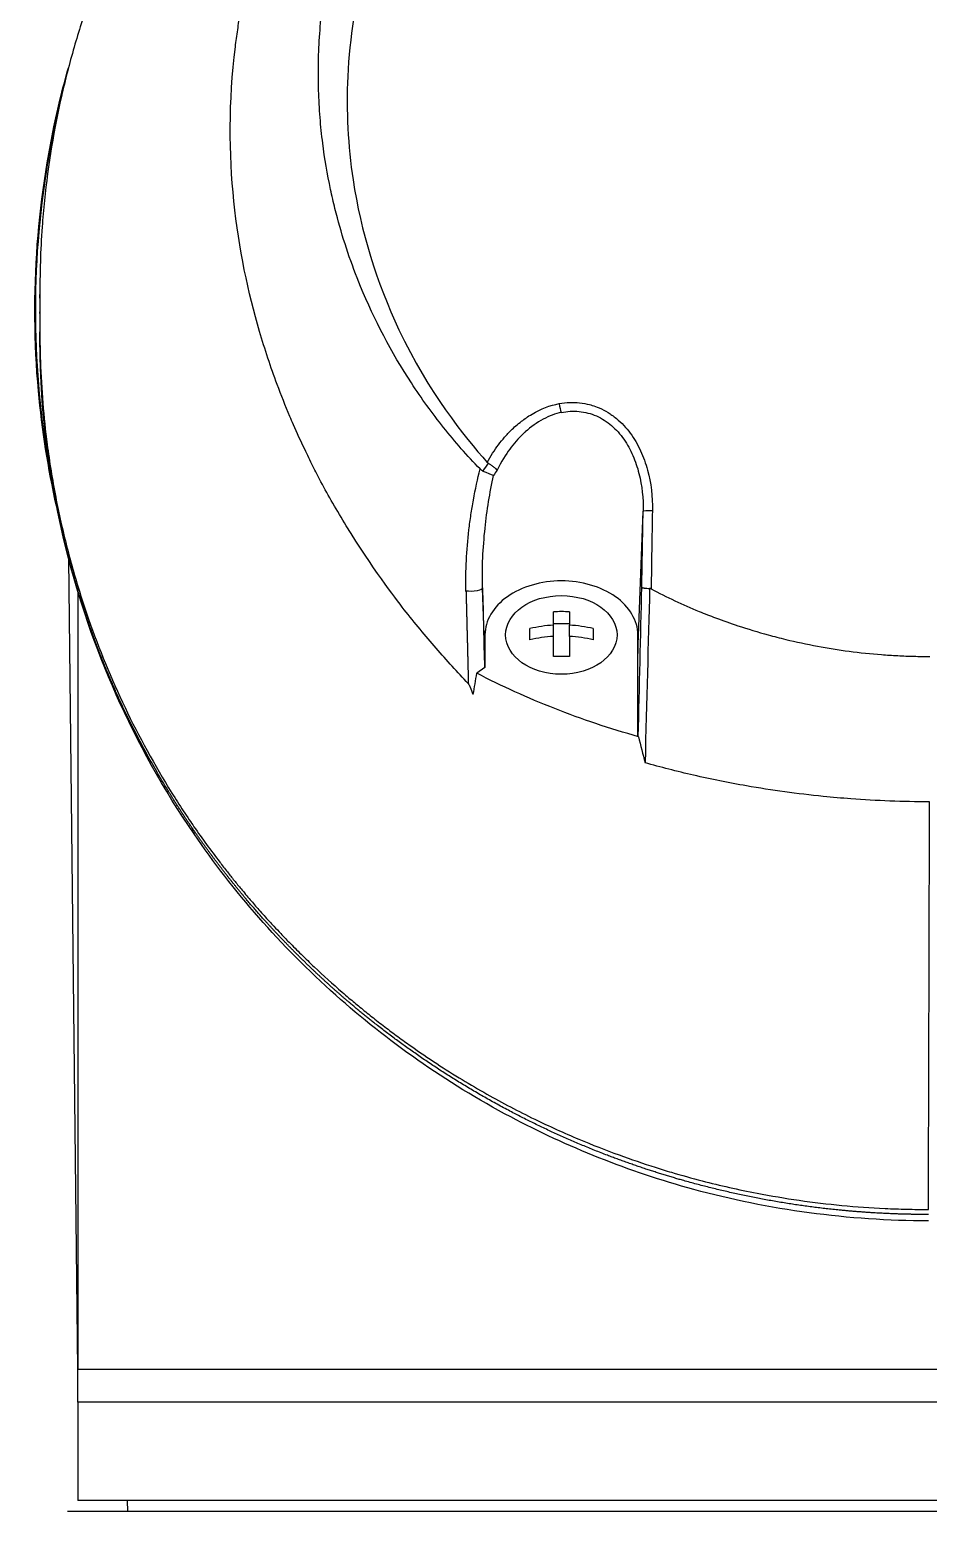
# Model space of a CAD drawing. Header units: millimetres. Extents: x 0 to 4378, y 0 to 2376.
# Drawn here: x 2173.5 to 2214.6, y 1644.2 to 1712 of the extents above; entities that cross this region are included whole.
import ezdxf

# ---------------------------------------------------------------- set-up
doc = ezdxf.new("R2010")
doc.units = ezdxf.units.MM
doc.header["$LTSCALE"] = 0.2

# ---------------------------------------------------------------- blocks, each defined once
blk = doc.blocks.new('A$C300084c2')
for p, q in [((-40.731, 1097.474), (-40.731, 1097.635)), ((-40.731, 1095.924), (-40.731, 1095.926)), ((-40.074, 1088.538), (-40.074, 1088.538)), ((-13.356, 1081.195), (-13.115, 1087.708)), ((-39.421, 1085.545), (-39.006, 1048.4)), ((-39, 1084.124), (-39, 1084.124)), ((-39, 1084.05), (-39, 1048.4)), ((-20.356, 1081.196), (-20.468, 1084.198)), ((-17.211, 1082.491), (-17.211, 1083.101)), ((-17.211, 1082.574), (-16.486, 1082.574)), ((-16.486, 1083.101), (-16.486, 1082.491)), ((-18.298, 1081.819), (-18.298, 1082.332)), ((-17.211, 1081.979), (-17.211, 1082.491)), ((-17.211, 1081.05), (-17.211, 1081.979)), ((-16.486, 1081.979), (-16.486, 1082.491)), ((-16.486, 1081.979), (-16.486, 1081.05)), ((-15.398, 1082.332), (-15.398, 1081.819)), ((-13.356, 1082.044), (-13.356, 1081.195)), ((-13.356, 1077.411), (-13.356, 1082.044)), ((-13.356, 1082.044), (-13.356, 1081.195)), ((-13.356, 1077.411), (-13.356, 1081.195)), ((-20.356, 1080.555), (-20.726, 1080.29)), ((-13.33, 1077.381), (-13.356, 1077.411)), ((-13.027, 1076.187), (-13.027, 1076.188)), ((-39, 1048.4), (-39.006, 1048.4)), ((39, 1048.4), (-39, 1048.4)), ((39, 1048.4), (-39, 1048.4)), ((-39, 1046.9), (-39, 1048.4)), ((39, 1046.9), (-39, 1046.9)), ((39, 1046.9), (-39, 1046.9)), ((-39, 1046.9), (-39, 1042.4)), ((39.467, 1041.9), (-39.467, 1041.9)), ((39, 1042.4), (-39, 1042.4)), ((-36.713, 1041.9), (-36.721, 1042.4))]:
    blk.add_line(p, q)
for centre, major_axis, ratio, start_param, end_param in [((-16.864, 1092.578), (-0.093, 0.491), 0.171988, 1.413102, 2.313926), ((-17.731, 1087.678), (1.063, 3.535), 0.885629, 1.174245, 1.292795), ((-16.572, 1087.337), (-3.863, 0.902), 0.946364, 5.882461, 5.960877), ((-12.615, 1087.698), (-0.5, 0.009), 0.072109, 4.863089, 6.264635), ((-16.89, 1093.362), (4.332, 194.896), 0.020112, 4.630787, 4.66595), ((-16.848, 1080.085), (-4.281, 0), 0.707107, 4.627603, 4.797175), ((-16.848, 1079.316), (-4.505, 0), 0.707107, 4.792943, 5.040089), ((-16.848, 1078.803), (4.505, 0), 0.707107, 1.65135, 1.898497), ((-16.848, 1079.316), (-4.505, 0), 0.707107, 4.384689, 4.631835), ((-16.848, 1078.803), (4.505, 0), 0.707107, 1.243096, 1.490243), ((-16.848, 1078.034), (4.281, 0), 0.707107, 1.486011, 1.655582), ((-249.527, 961.129), (-189.863, -272.948), 0.495892, 2.324686, 2.328383), ((-32.848, 1073.491), (-0.826, -0.564), 0.63566, 5.872724, 6.283191)]:
    blk.add_ellipse(centre, major_axis=major_axis, ratio=ratio, start_param=start_param, end_param=end_param)
blk.add_ellipse((-16.859, 1082.044), major_axis=(2.55, 0), ratio=0.707097)
for points, knots in [([(-21.116, 1079.812), (-21.626, 1080.346), (-22.095, 1080.863), (-23.074, 1081.997), (-23.575, 1082.596), (-24.501, 1083.779), (-25.497, 1085.091), (-27.14, 1087.752), (-27.524, 1088.412), (-27.992, 1089.301), (-28.114, 1089.541), (-28.356, 1090.026), (-28.486, 1090.291), (-28.785, 1090.918), (-28.96, 1091.298), (-29.179, 1091.8), (-29.235, 1091.929), (-29.489, 1092.531), (-29.685, 1093.024), (-30.166, 1094.313), (-30.435, 1095.119), (-31.714, 1099.5), (-32.401, 1103.946), (-31.75, 1109.237), (-31.715, 1109.494), (-31.638, 1110.024), (-31.596, 1110.288), (-31.509, 1110.801), (-31.463, 1111.054), (-31.22, 1112.311), (-30.976, 1113.302), (-30.536, 1114.774), (-30.376, 1115.263), (-29.508, 1117.715), (-28.615, 1119.614), (-27.265, 1121.862), (-26.987, 1122.299), (-24.346, 1126.245), (-21.31, 1129.258), (-15.568, 1133.101), (-13.191, 1134.314), (-9.442, 1135.705), (-8.166, 1136.093), (-5.586, 1136.717), (-4.261, 1136.955), (-2.933, 1137.1)], [0, 0, 0, 0, 0.224226, 0.224226, 0.438481, 0.438481, 0.643813, 0.643813, 0.718212, 0.718212, 0.74576, 0.74576, 0.776284, 0.776284, 0.820204, 0.820204, 0.834927, 0.834927, 0.896521, 0.896521, 0.995652, 0.995652, 1.428405, 1.428405, 1.450296, 1.450296, 1.471663, 1.471663, 1.492327, 1.492327, 1.574835, 1.574835, 1.616316, 1.616316, 1.784634, 1.784634, 1.826029, 1.826029, 2.164003, 2.164003, 2.373598, 2.373598, 2.479923, 2.479923, 2.586935, 2.586935, 2.586935, 2.586935]), ([(-13.381, 1135.946), (-13.998, 1135.734), (-14.607, 1135.509), (-15.869, 1135.008), (-16.518, 1134.73), (-17.882, 1134.106), (-18.593, 1133.754), (-21.136, 1132.406), (-22.859, 1131.309), (-24.878, 1129.812), (-25.292, 1129.493), (-26.628, 1128.419), (-27.511, 1127.642), (-29.245, 1125.982), (-30.089, 1125.094), (-31.29, 1123.713), (-31.686, 1123.235), (-32.465, 1122.252), (-32.847, 1121.745), (-33.595, 1120.703), (-33.96, 1120.166), (-35.055, 1118.474), (-35.73, 1117.299), (-36.656, 1115.489), (-36.956, 1114.864), (-37.531, 1113.578), (-37.806, 1112.918), (-38.327, 1111.564), (-38.572, 1110.869), (-38.912, 1109.816), (-39.021, 1109.459), (-39.344, 1108.356), (-39.539, 1107.607), (-40.087, 1105.227), (-40.357, 1103.584), (-40.566, 1101.537), (-40.6, 1101.135), (-40.668, 1100.196), (-40.695, 1099.658), (-40.722, 1098.766), (-40.728, 1098.44), (-40.73, 1098.006), (-40.731, 1097.943), (-40.731, 1097.804), (-40.731, 1097.732), (-40.731, 1097.407), (-40.73, 1097.212), (-40.73, 1096.859), (-40.73, 1096.763), (-40.731, 1096.477), (-40.731, 1096.331), (-40.731, 1096.022), (-40.731, 1095.87), (-40.73, 1095.617), (-40.729, 1095.516), (-40.727, 1095.326), (-40.725, 1095.245), (-40.722, 1095.048), (-40.719, 1094.941), (-40.714, 1094.743), (-40.711, 1094.653), (-40.665, 1093.298), (-40.562, 1092.033), (-40.293, 1089.965), (-40.163, 1089.16), (-39.86, 1087.591), (-39.689, 1086.825), (-39.401, 1085.694), (-39.302, 1085.327), (-38.987, 1084.226), (-38.756, 1083.495), (-37.548, 1080.034), (-36.282, 1077.363), (-34.603, 1074.666), (-34.516, 1074.529), (-34.342, 1074.256), (-34.254, 1074.12), (-34.076, 1073.85), (-33.986, 1073.715), (-33.824, 1073.474), (-33.751, 1073.367), (-33.302, 1072.716), (-32.907, 1072.174), (-32.383, 1071.49), (-32.266, 1071.339), (-32.046, 1071.059), (-31.942, 1070.929), (-31.733, 1070.669), (-31.627, 1070.539), (-31.383, 1070.244), (-31.245, 1070.08), (-30.972, 1069.76), (-30.838, 1069.605), (-30.548, 1069.276), (-30.393, 1069.104), (-30.163, 1068.853), (-30.091, 1068.775), (-29.914, 1068.585), (-29.808, 1068.473), (-29.578, 1068.232), (-29.453, 1068.102), (-29.144, 1067.787), (-28.959, 1067.602), (-28.573, 1067.222), (-28.372, 1067.028), (-27.754, 1066.444), (-27.329, 1066.059), (-26.789, 1065.591), (-26.686, 1065.502), (-26.417, 1065.274), (-26.251, 1065.135), (-25.903, 1064.849), (-25.722, 1064.703), (-25.343, 1064.403), (-25.145, 1064.248), (-24.745, 1063.943), (-24.544, 1063.793), (-24.145, 1063.5), (-23.948, 1063.358), (-23.359, 1062.942), (-22.962, 1062.672), (-22.177, 1062.158), (-21.79, 1061.913), (-21.026, 1061.449), (-20.65, 1061.229), (-19.559, 1060.613), (-18.828, 1060.229), (-17.418, 1059.543), (-16.743, 1059.236), (-15.452, 1058.692), (-14.839, 1058.451), (-13.67, 1058.025), (-13.119, 1057.836), (-12.315, 1057.581), (-12.069, 1057.505), (-11.358, 1057.294), (-10.889, 1057.164), (-9.588, 1056.827), (-8.749, 1056.638), (-6.621, 1056.228), (-5.325, 1056.041), (-3.358, 1055.853), (-2.7, 1055.806), (-1.711, 1055.759), (-1.378, 1055.748), (-0.715, 1055.732), (-0.388, 1055.729), (-0.057, 1055.729)], [-18.65667, -18.65667, -18.65667, -18.65667, -18.308332, -18.308332, -17.924512, -17.924512, -17.485993, -17.485993, -16.316696, -16.316696, -16.006668, -16.006668, -15.296307, -15.296307, -14.534305, -14.534305, -14.139555, -14.139555, -13.730091, -13.730091, -13.30546, -13.30546, -12.401825, -12.401825, -11.929878, -11.929878, -11.437802, -11.437802, -10.9252, -10.9252, -10.663362, -10.663362, -10.117833, -10.117833, -8.934625, -8.934625, -8.645977, -8.645977, -8.260408, -8.260408, -8.006475, -8.006475, -7.961161, -7.961161, -7.91407, -7.91407, -7.778509, -7.778509, -7.724161, -7.724161, -7.666804, -7.666804, -7.602838, -7.602838, -7.565627, -7.565627, -7.532521, -7.532521, -7.488032, -7.488032, -7.450837, -7.450837, -6.924212, -6.924212, -6.587553, -6.587553, -6.265466, -6.265466, -6.109966, -6.109966, -5.79866, -5.79866, -4.627003, -4.627003, -4.564096, -4.564096, -4.501625, -4.501625, -4.439084, -4.439084, -4.389917, -4.389917, -4.135415, -4.135415, -4.06302, -4.06302, -4.00074, -4.00074, -3.938004, -3.938004, -3.858125, -3.858125, -3.782258, -3.782258, -3.697501, -3.697501, -3.658476, -3.658476, -3.601749, -3.601749, -3.53559, -3.53559, -3.439968, -3.439968, -3.337887, -3.337887, -3.131131, -3.131131, -3.082568, -3.082568, -3.005474, -3.005474, -2.922888, -2.922888, -2.834293, -2.834293, -2.74619, -2.74619, -2.661641, -2.661641, -2.496608, -2.496608, -2.34096, -2.34096, -2.194458, -2.194458, -1.921626, -1.921626, -1.681164, -1.681164, -1.470918, -1.470918, -1.287493, -1.287493, -1.207074, -1.207074, -1.056347, -1.056347, -0.792008, -0.792008, -0.395398, -0.395398, -0.197631, -0.197631, -0.099394, -0.099394, 0, 0, 0, 0]), ([(-20.581, 1089.645), (-21.167, 1090.251), (-21.725, 1090.888), (-22.772, 1092.202), (-23.264, 1092.883), (-24.638, 1094.987), (-25.419, 1096.471), (-26.472, 1099.035), (-26.828, 1100.085), (-27.191, 1101.44), (-27.262, 1101.729), (-27.361, 1102.157), (-27.394, 1102.304), (-27.576, 1103.158), (-27.694, 1103.869), (-27.831, 1104.957), (-27.872, 1105.345), (-27.936, 1106.156), (-27.959, 1106.572), (-27.985, 1107.417), (-27.987, 1107.849), (-27.97, 1108.718), (-27.95, 1109.153), (-27.889, 1110.016), (-27.847, 1110.446), (-27.58, 1112.62), (-27.185, 1114.328), (-26.486, 1116.38), (-26.342, 1116.772), (-25.869, 1117.968), (-25.508, 1118.761), (-24.707, 1120.313), (-24.265, 1121.073), (-23.549, 1122.175), (-23.304, 1122.532), (-22.797, 1123.235), (-22.535, 1123.579), (-21.999, 1124.251), (-21.72, 1124.584), (-21.147, 1125.236), (-20.844, 1125.562), (-20.405, 1126.016), (-20.262, 1126.16), (-17.851, 1128.539), (-15.19, 1130.383), (-11.896, 1131.921), (-11.527, 1132.084), (-10.501, 1132.512), (-9.837, 1132.76), (-8.16, 1133.319), (-7.133, 1133.6), (-5.569, 1133.936), (-5.045, 1134.034), (-3.992, 1134.2), (-3.464, 1134.269), (-2.933, 1134.323)], [0.00002, 0.00002, 0.00002, 0.00002, 0.259158, 0.259158, 0.518708, 0.518708, 1.038075, 1.038075, 1.384705, 1.384705, 1.477831, 1.477831, 1.526561, 1.526561, 1.759973, 1.759973, 1.890971, 1.890971, 2.029156, 2.029156, 2.171186, 2.171186, 2.316283, 2.316283, 2.460898, 2.460898, 3.049329, 3.049329, 3.189055, 3.189055, 3.478614, 3.478614, 3.769885, 3.769885, 3.913253, 3.913253, 4.056001, 4.056001, 4.19686, 4.19686, 4.341119, 4.341119, 4.411312, 4.411312, 5.498875, 5.498875, 5.634552, 5.634552, 5.872375, 5.872375, 6.229939, 6.229939, 6.408513, 6.408513, 6.587137, 6.587137, 6.587137, 6.587137]), ([(0.009, 1131.902), (-1.128, 1131.902), (-2.276, 1131.815), (-4.534, 1131.514), (-5.688, 1131.288), (-8.127, 1130.653), (-9.404, 1130.222), (-13.452, 1128.524), (-16.034, 1126.905), (-20.77, 1122.677), (-22.793, 1120.017), (-25.516, 1114.411), (-26.47, 1111.241), (-26.709, 1106.047), (-26.63, 1104.458), (-26.035, 1100.518), (-25.328, 1098.21), (-22.925, 1093.137), (-21.315, 1091.14), (-20.252, 1089.948)], [-3.557548, -3.557548, -3.557548, -3.557548, -3.349945, -3.349945, -3.131371, -3.131371, -2.88131, -2.88131, -2.314192, -2.314192, -1.681115, -1.681115, -1.111984, -1.111984, -0.864569, -0.864569, -0.492008, -0.492008, -0.000015, -0.000015, -0.000015, -0.000015]), ([(-39.968, 1087.935), (-40.359, 1089.681), (-40.637, 1091.452), (-41.2, 1097.656), (-40.86, 1102.214), (-39.693, 1107.037), (-39.563, 1107.533), (-39.424, 1108.027)], [4.801665, 4.801665, 4.801665, 4.801665, 5.335251, 5.335251, 6.67054, 6.67054, 6.824108, 6.824108, 6.824108, 6.824108]), ([(-39.729, 1106.783), (-40.063, 1105.44), (-40.33, 1104.076), (-40.526, 1102.711), (-40.861, 1100.369), (-40.993, 1098.017), (-40.921, 1095.654), (-40.852, 1093.373), (-40.587, 1091.088), (-40.135, 1088.839)], [-0.6051271, -0.6051271, -0.6051271, -0.6051271, -0.5678559, -0.5678559, -0.5678559, -0.503945, -0.503945, -0.503945, -0.4422786, -0.4422786, -0.4422786, -0.4422786]), ([(-40.731, 1096.77), (-40.731, 1096.777), (-40.731, 1096.785), (-40.731, 1096.793), (-40.731, 1096.812), (-40.731, 1096.831), (-40.731, 1096.851)], [0.48686638, 0.48686638, 0.48686638, 0.48686638, 0.499983, 0.499983, 0.499983, 0.533528, 0.533528, 0.533528, 0.533528]), ([(-40.725, 1095.055), (-40.727, 1095.2), (-40.729, 1095.345), (-40.731, 1095.635), (-40.731, 1095.78), (-40.731, 1095.924)], [0.000007, 0.000007, 0.000007, 0.000007, 0.4987592, 0.4987592, 1, 1, 1, 1]), ([(-33.674, 1072.927), (-36.481, 1077.032), (-38.41, 1081.48), (-40.276, 1088.967), (-40.671, 1092.011), (-40.725, 1095.046)], [0.000003, 0.000003, 0.000003, 0.000003, 1.913117, 1.913117, 3.184666, 3.184666, 3.184666, 3.184666]), ([(-16.962, 1092.639), (-16.637, 1092.701), (-16.312, 1092.709), (-16.031, 1092.679), (-15.858, 1092.661), (-15.7, 1092.629), (-15.571, 1092.595), (-15.527, 1092.583), (-15.486, 1092.572), (-15.449, 1092.56), (-15.344, 1092.528), (-15.237, 1092.489), (-15.133, 1092.445), (-14.987, 1092.382), (-14.846, 1092.308), (-14.722, 1092.232), (-14.658, 1092.194), (-14.599, 1092.154), (-14.545, 1092.117), (-14.475, 1092.067), (-14.406, 1092.015), (-14.341, 1091.961), (-14.095, 1091.76), (-13.883, 1091.529), (-13.702, 1091.283), (-13.608, 1091.156), (-13.524, 1091.027), (-13.449, 1090.898), (-13.37, 1090.763), (-13.297, 1090.622), (-13.23, 1090.476), (-13.102, 1090.198), (-12.994, 1089.898), (-12.912, 1089.592), (-12.752, 1089), (-12.679, 1088.377), (-12.69, 1087.735)], [0, 0, 0, 0, 0.068487, 0.068487, 0.068487, 0.110613, 0.110613, 0.110613, 0.125, 0.125, 0.125, 0.165111, 0.165111, 0.165111, 0.221432, 0.221432, 0.221432, 0.25, 0.25, 0.25, 0.287562, 0.287562, 0.287562, 0.427692, 0.427692, 0.427692, 0.5, 0.5, 0.5, 0.5757, 0.5757, 0.5757, 0.720411, 0.720411, 0.720411, 1, 1, 1, 1]), ([(-20.252, 1089.948), (-20.095, 1090.238), (-19.924, 1090.505), (-19.74, 1090.75), (-19.648, 1090.872), (-19.554, 1090.989), (-19.456, 1091.101), (-19.408, 1091.157), (-19.358, 1091.211), (-19.308, 1091.264), (-19.258, 1091.317), (-19.233, 1091.344), (-19.156, 1091.419), (-19.086, 1091.488), (-19.015, 1091.555), (-18.943, 1091.618), (-18.859, 1091.692), (-18.773, 1091.763), (-18.687, 1091.829), (-18.528, 1091.952), (-18.407, 1092.038), (-18.201, 1092.16), (-17.789, 1092.404), (-17.373, 1092.561), (-16.962, 1092.639)], [0, 0, 0, 0, 0.25, 0.25, 0.25, 0.375, 0.375, 0.375, 0.4375, 0.4375, 0.4375, 0.5, 0.5, 0.5, 0.557564, 0.557564, 0.557564, 0.625, 0.625, 0.625, 0.75, 0.75, 0.75, 1, 1, 1, 1]), ([(-16.863, 1092.234), (-17.135, 1092.175), (-17.413, 1092.073), (-17.689, 1091.926), (-17.966, 1091.778), (-18.263, 1091.566), (-18.508, 1091.345), (-18.539, 1091.317), (-18.572, 1091.287), (-18.604, 1091.256), (-18.823, 1091.048), (-19.05, 1090.785), (-19.215, 1090.56), (-19.405, 1090.303), (-19.607, 1089.983), (-19.796, 1089.594)], [0, 0, 0, 0, 0.25, 0.25, 0.25, 0.5, 0.5, 0.5, 0.532422, 0.532422, 0.532422, 0.75, 0.75, 0.75, 1, 1, 1, 1]), ([(-16.863, 1092.234), (-16.591, 1092.292), (-16.317, 1092.309), (-15.91, 1092.269), (-15.773, 1092.244), (-15.508, 1092.174), (-15.38, 1092.129), (-15.13, 1092.019), (-15.009, 1091.954), (-14.776, 1091.806), (-14.663, 1091.722), (-14.347, 1091.452), (-14.162, 1091.242), (-13.836, 1090.775), (-13.7, 1090.525), (-13.471, 1089.998), (-13.378, 1089.72), (-13.165, 1088.876), (-13.104, 1088.298), (-13.115, 1087.708)], [0, 0, 0, 0, 0.125, 0.125, 0.1875, 0.1875, 0.25, 0.25, 0.3125, 0.3125, 0.375, 0.375, 0.5, 0.5, 0.625, 0.625, 0.75, 0.75, 1, 1, 1, 1]), ([(-21.224, 1084.054), (-21.248, 1084.998), (-21.199, 1085.909), (-21.062, 1087.091), (-21.031, 1087.323), (-20.964, 1087.78), (-20.932, 1087.976), (-20.797, 1088.722), (-20.695, 1089.194), (-20.581, 1089.645)], [0, 0, 0, 0, 0.5, 0.5, 0.625, 0.625, 0.75, 0.75, 0.9999843, 0.9999843, 0.9999843, 0.9999843]), ([(-20.581, 1089.645), (-20.563, 1089.625), (-20.542, 1089.608), (-20.498, 1089.577), (-20.475, 1089.563), (-20.449, 1089.553)], [-0.0164291, -0.0164291, -0.0164291, -0.0164291, -0.00823051, -0.00823051, -0.00000316, -0.00000316, -0.00000316, -0.00000316]), ([(-20.468, 1084.198), (-20.491, 1085.118), (-20.447, 1086.03), (-20.351, 1086.933), (-20.265, 1087.751), (-20.136, 1088.557), (-19.966, 1089.35)], [0, 0, 0, 0, 0.524755, 0.524755, 0.524755, 1, 1, 1, 1]), ([(-20.449, 1089.553), (-20.28, 1089.48), (-20.066, 1089.388), (-19.979, 1089.355), (-19.974, 1089.353), (-19.97, 1089.352), (-19.966, 1089.35)], [0.0000019, 0.0000019, 0.0000019, 0.0000019, 0.9489065, 0.9489065, 0.9489065, 1, 1, 1, 1]), ([(-20.207, 1089.911), (-20.215, 1089.917), (-20.223, 1089.922), (-20.239, 1089.934), (-20.246, 1089.941), (-20.252, 1089.948)], [0.000074656, 0.000074656, 0.000074656, 0.000074656, 0.002992048, 0.002992048, 0.005998195, 0.005998195, 0.005998195, 0.005998195]), ([(-19.796, 1089.594), (-19.797, 1089.593), (-19.797, 1089.594), (-19.797, 1089.594), (-19.797, 1089.594), (-19.798, 1089.598), (-19.813, 1089.617), (-19.879, 1089.679), (-19.917, 1089.71), (-19.998, 1089.77), (-20.039, 1089.799), (-20.122, 1089.858), (-20.165, 1089.886), (-20.207, 1089.911)], [0.000118147, 0.000118147, 0.000118147, 0.000118147, 0.000172293, 0.000172293, 0.000241463, 0.000241463, 0.001890449, 0.001890449, 0.00330171, 0.00330171, 0.004523872, 0.004523872, 0.005682643, 0.005682643, 0.005682643, 0.005682643]), ([(-20.468, 1084.198), (-20.471, 1084.155), (-20.553, 1084.096), (-20.72, 1084.063), (-20.888, 1084.031), (-21.099, 1084.034), (-21.224, 1084.054)], [0, 0, 0, 0, 0.497498, 0.497498, 0.497498, 1, 1, 1, 1]), ([(-13.356, 1082.044), (-13.356, 1082.697), (-13.733, 1083.336), (-15.033, 1084.254), (-15.938, 1084.519), (-17.775, 1084.519), (-18.68, 1084.254), (-19.98, 1083.336), (-20.356, 1082.697), (-20.356, 1081.548), (-20.356, 1081.052), (-20.356, 1080.555)], [0, 0, 0, 0, 0.210107, 0.210107, 0.420214, 0.420214, 0.630321, 0.630321, 0.840428, 0.840428, 1, 1, 1, 1]), ([(-13.176, 1084.227), (-13.176, 1084.227), (-13.176, 1084.227), (-13.175, 1084.219), (-13.165, 1084.213), (-13.131, 1084.203), (-13.106, 1084.198), (-13.066, 1084.194), (-13.057, 1084.193), (-13.016, 1084.189), (-12.979, 1084.184), (-12.901, 1084.176), (-12.859, 1084.172), (-12.816, 1084.17)], [-0.00030662, -0.00030662, -0.00030662, -0.00030662, 0, 0, 0.01532058, 0.01532058, 0.03142731, 0.03142731, 0.03552574, 0.03552574, 0.04971247, 0.04971247, 0.06328028, 0.06328028, 0.06328028, 0.06328028]), ([(-12.75, 1084.153), (-12.76, 1084.158), (-12.771, 1084.162), (-12.793, 1084.168), (-12.804, 1084.17), (-12.816, 1084.17)], [-0.00715982, -0.00715982, -0.00715982, -0.00715982, -0.003611253, -0.003611253, -0.000066026, -0.000066026, -0.000066026, -0.000066026]), ([(-12.75, 1084.153), (-12.036, 1083.774), (-11.304, 1083.432), (-10.302, 1083.021), (-10.046, 1082.921), (-9.46, 1082.701), (-9.12, 1082.581), (-8.317, 1082.315), (-7.855, 1082.176), (-7.126, 1081.976), (-6.855, 1081.905), (-5.626, 1081.607), (-4.656, 1081.427), (-3.187, 1081.233), (-2.695, 1081.182), (-1.957, 1081.124), (-1.708, 1081.108), (-1.335, 1081.089), (-1.211, 1081.083), (-0.968, 1081.074), (-0.841, 1081.07), (-0.476, 1081.06), (-0.235, 1081.057), (0.004, 1081.057)], [0.000005, 0.000005, 0.000005, 0.000005, 0.245288, 0.245288, 0.32758, 0.32758, 0.439471, 0.439471, 0.588452, 0.588452, 0.672216, 0.672216, 0.969709, 0.969709, 1.119078, 1.119078, 1.193047, 1.193047, 1.22978, 1.22978, 1.265, 1.265, 1.331927, 1.331927, 1.331927, 1.331927]), ([(-20.894, 1079.318), (-20.929, 1079.419), (-20.97, 1079.536), (-21.035, 1079.682), (-21.065, 1079.743), (-21.102, 1079.794), (-21.109, 1079.802), (-21.116, 1079.812)], [-0.05209089, -0.05209089, -0.05209089, -0.05209089, -0.01888658, -0.01888658, -0.00311949, -0.00311949, 0, 0, 0, 0]), ([(-13.33, 1077.381), (-14.644, 1077.753), (-15.923, 1078.182), (-18.402, 1079.156), (-19.593, 1079.698), (-20.726, 1080.29)], [0.000001, 0.000001, 0.000001, 0.000001, 0.4247069, 0.4247069, 0.8513165, 0.8513165, 0.8513165, 0.8513165]), ([(-0.005, 1074.401), (-1.223, 1074.401), (-2.426, 1074.448), (-4.026, 1074.568), (-4.447, 1074.605), (-5.459, 1074.707), (-6.049, 1074.778), (-7.219, 1074.939), (-7.801, 1075.03), (-9.193, 1075.274), (-10.002, 1075.437), (-11.185, 1075.707), (-11.563, 1075.799), (-12.303, 1075.988), (-12.667, 1076.086), (-13.027, 1076.187)], [0, 0, 0, 0, 0.36531, 0.36531, 0.496252, 0.496252, 0.680576, 0.680576, 0.864613, 0.864613, 1.12402, 1.12402, 1.248089, 1.248089, 1.369227, 1.369227, 1.369227, 1.369227]), ([(-0.057, 1055.205), (-3.698, 1055.206), (-7.392, 1055.714), (-13.778, 1057.458), (-16.611, 1058.603), (-22.167, 1061.553), (-24.857, 1063.462), (-29.726, 1067.812), (-31.887, 1070.313), (-33.674, 1072.927)], [0, 0, 0, 0, 1.092287, 1.092287, 2.049133, 2.049133, 3.165441, 3.165441, 4.382582, 4.382582, 4.382582, 4.382582])]:
    blk.add_open_spline(points, degree=3, knots=knots)
for points, weights, knots in [([(-33.748, 1073.183), (-34.105, 1073.705), (-34.789, 1074.759), (-36.669, 1077.975), (-38.371, 1081.869), (-39.681, 1086.429), (-40.348, 1089.88), (-40.618, 1092.477), (-40.703, 1094.195), (-40.72, 1094.77), (-40.725, 1095.055)], [0.999998108654, 0.999998105075, 0.999998098971, 0.999998080014, 0.999998060549, 0.999998041103, 0.999998027708, 0.999998018465, 0.999998012544, 0.999998010506, 0.999998009614], [0, 0, 0, 0, 0.0767447, 0.1535458, 0.461084, 0.6161941, 0.7713836, 0.9235868, 0.9620932, 1, 1, 1, 1]), ([(-21.224, 1084.054), (-21.203, 1083.257), (-21.183, 1082.463), (-21.147, 1081.051), (-21.132, 1080.431), (-21.116, 1079.812)], [1.00000384072, 1.0000038345, 1.00000382965, 1.00000382325, 1.00000382424, 1.00000381814], [0, 0, 0, 0, 0.5599538, 0.5599538, 0.9999968, 0.9999968, 0.9999968, 0.9999968]), ([(-0.057, 1055.498), (-0.337, 1055.498), (-0.772, 1055.502), (-1.489, 1055.521), (-2.383, 1055.558), (-3.683, 1055.648), (-5.81, 1055.874), (-8.005, 1056.245), (-10.146, 1056.741), (-11.722, 1057.173), (-13.452, 1057.722), (-15.634, 1058.528), (-17.759, 1059.476), (-20.075, 1060.674), (-22.276, 1061.98), (-24.265, 1063.367), (-25.573, 1064.384), (-26.511, 1065.153), (-27.433, 1065.954), (-28.484, 1066.936), (-29.416, 1067.867), (-30.154, 1068.651), (-30.869, 1069.448), (-31.594, 1070.303), (-32.345, 1071.249), (-33.066, 1072.208), (-33.503, 1072.824), (-33.748, 1073.183)], [0.999997525022, 0.999997524189, 0.999997521654, 0.99999751798, 0.999997512658, 0.999997503645, 0.999997487002, 0.999997466202, 0.999997443613, 0.999997425619, 0.999997405513, 0.999997378527, 0.999997351256, 0.999997320837, 0.999997290932, 0.999997264421, 0.999997246424, 0.999997233028, 0.999997221741, 0.999997207945, 0.999997194045, 0.99999718182, 0.999997171461, 0.999997164047, 0.99999715542, 0.99999714345, 0.999997135817, 0.999997132166], [0, 0, 0, 0, 0.018958, 0.029272, 0.048196, 0.079169, 0.117037, 0.192828, 0.230763, 0.268726, 0.306728, 0.358604, 0.434813, 0.476456, 0.552898, 0.629475, 0.666083, 0.685252, 0.72711, 0.765543, 0.804005, 0.83721, 0.856421, 0.894878, 0.933434, 0.961485, 1, 1, 1, 1])]:
    blk.add_rational_spline(points, weights, degree=3, knots=knots)
for points in [[(-40.725, 1095.055), (-40.725, 1095.052), (-40.725, 1095.049), (-40.725, 1095.046)], [(-13.176, 1084.227), (-13.155, 1085.388), (-13.135, 1086.548), (-13.115, 1087.708)], [(-12.69, 1087.735), (-12.71, 1086.524), (-12.73, 1085.344), (-12.75, 1084.153)], [(-20.468, 1084.198), (-20.438, 1082.972), (-20.408, 1081.754), (-20.377, 1080.54)], [(-12.816, 1084.17), (-12.882, 1081.668), (-12.952, 1079.007), (-13.027, 1076.187)], [(-13.33, 1077.381), (-13.23, 1076.983), (-13.129, 1076.586), (-13.027, 1076.187)], [(-0.057, 1055.729), (-0.033, 1061.925), (-0.015, 1068.149), (-0.005, 1074.401)]]:
    blk.add_open_spline(points, degree=3)

msp = doc.modelspace()

# ---------------------------------------------------------------- block references
msp.add_blockref('A$C300084c2', (2214.674, 602.257))

doc.saveas('drawing.dxf')
